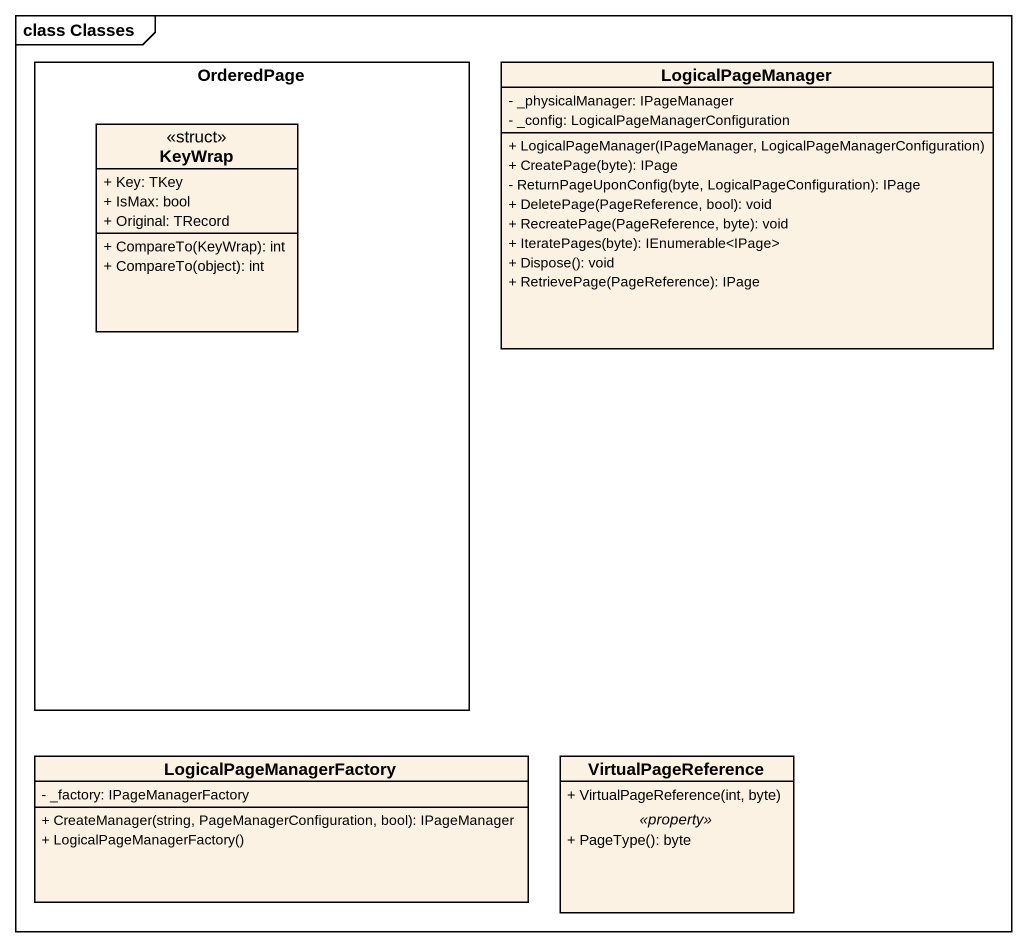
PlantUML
@startuml
mainframe class Classes
hide circle
hide empty members
skinparam classAttributeIconSize 0
rectangle OrderedPage {
  class KeyWrap <<struct>> {
    + Key: TKey
    + IsMax: bool
    + Original: TRecord
    + CompareTo(KeyWrap): int
    + CompareTo(object): int
  }
}
class LogicalPageManager {
  - _physicalManager: IPageManager
  - _config: LogicalPageManagerConfiguration
  + LogicalPageManager(IPageManager, LogicalPageManagerConfiguration)
  + CreatePage(byte): IPage
  - ReturnPageUponConfig(byte, LogicalPageConfiguration): IPage
  + DeletePage(PageReference, bool): void
  + RecreatePage(PageReference, byte): void
  + IteratePages(byte): IEnumerable<IPage>
  + Dispose(): void
  + RetrievePage(PageReference): IPage
}
class LogicalPageManagerFactory {
  - _factory: IPageManagerFactory
  + CreateManager(string, PageManagerConfiguration, bool): IPageManager
  + LogicalPageManagerFactory()
}
class VirtualPageReference {
  + VirtualPageReference(int, byte)
  .. <<property>> ..
  + PageType(): byte
}
@enduml
